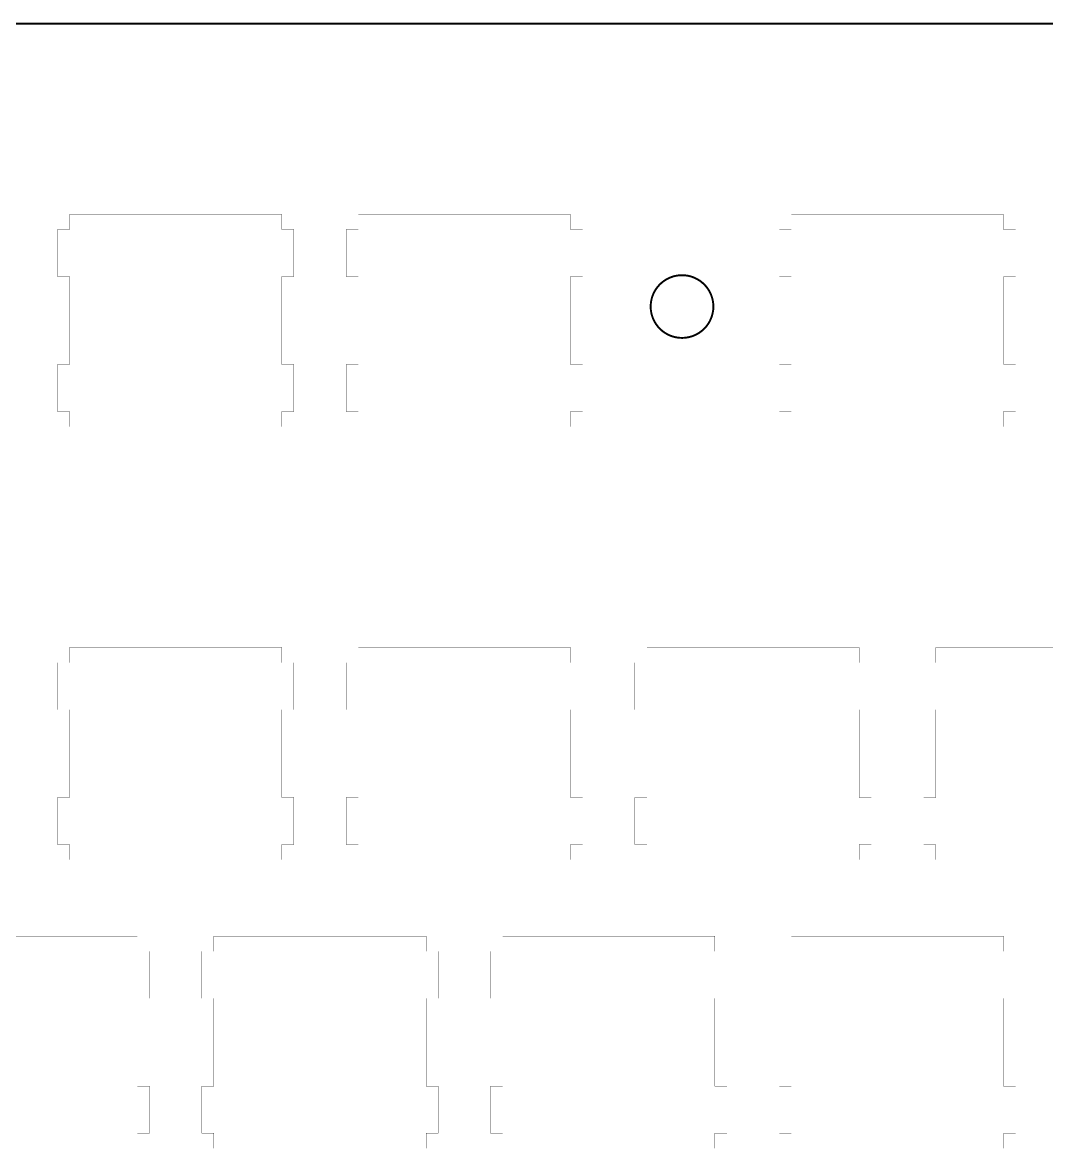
# Model space of a CAD drawing. Header units: millimetres. Extents: x 52 to 482, y 188 to 333.
# Drawn here: x 137.8 to 205.3, y 258.7 to 333 of the extents above; entities that cross this region are included whole.
import ezdxf

# ---------------------------------------------------------------- set-up
doc = ezdxf.new("R2010")
doc.units = ezdxf.units.MM
doc.layers.add('Mechanical1', color=6, linetype='Continuous')

msp = doc.modelspace()

# ---------------------------------------------------------------- linework, layer by layer
at = {"layer": 'Mechanical1'}
for points, const_width in [([(54.93, 332.927), (434.447, 332.927)], 0.152), ([(140.885, 320.342), (154.886, 320.342)], 0.0127), ([(140.885, 319.341), (140.885, 320.342)], 0.0127), ([(154.886, 319.341), (154.886, 320.342)], 0.0127), ([(159.935, 320.342), (173.936, 320.342)], 0.0127), ([(159.935, 319.341), (159.935, 320.342)], 0.0127), ([(173.936, 319.341), (173.936, 320.342)], 0.0127), ([(188.51, 320.342), (202.511, 320.342)], 0.0127), ([(188.51, 319.341), (188.51, 320.342)], 0.0127), ([(202.511, 319.341), (202.511, 320.342)], 0.0127), ([(140.086, 319.341), (140.885, 319.341)], 0.0127), ([(140.086, 316.241), (140.086, 319.341)], 0.0127), ([(154.886, 319.341), (155.684, 319.341)], 0.0127), ([(155.684, 316.241), (155.684, 319.341)], 0.0127), ([(159.136, 316.241), (159.136, 319.341)], 0.0127), ([(159.136, 319.341), (159.935, 319.341)], 0.0127), ([(173.936, 319.341), (174.735, 319.341)], 0.0127), ([(174.735, 316.241), (174.735, 319.341)], 0.0127), ([(187.711, 316.241), (187.711, 319.341)], 0.0127), ([(187.711, 319.341), (188.51, 319.341)], 0.0127), ([(202.511, 319.341), (203.31, 319.341)], 0.0127), ([(203.31, 316.241), (203.31, 319.341)], 0.0127), ([(140.086, 316.241), (140.885, 316.241)], 0.0127), ([(140.885, 310.442), (140.885, 316.241)], 0.0127), ([(154.886, 310.442), (154.886, 316.241)], 0.0127), ([(154.886, 316.241), (155.684, 316.241)], 0.0127), ([(159.136, 316.241), (159.935, 316.241)], 0.0127), ([(159.935, 310.442), (159.935, 316.241)], 0.0127), ([(173.936, 310.442), (173.936, 316.241)], 0.0127), ([(173.936, 316.241), (174.735, 316.241)], 0.0127), ([(187.711, 316.241), (188.51, 316.241)], 0.0127), ([(188.51, 310.442), (188.51, 316.241)], 0.0127), ([(202.511, 316.241), (203.31, 316.241)], 0.0127), ([(202.511, 310.442), (202.511, 316.241)], 0.0127), ([(140.086, 310.442), (140.885, 310.442)], 0.0127), ([(140.086, 307.341), (140.086, 310.442)], 0.0127), ([(154.886, 310.442), (155.684, 310.442)], 0.0127), ([(155.684, 307.341), (155.684, 310.442)], 0.0127), ([(159.136, 307.341), (159.136, 310.442)], 0.0127), ([(159.136, 310.442), (159.935, 310.442)], 0.0127), ([(173.936, 310.442), (174.735, 310.442)], 0.0127), ([(174.735, 307.341), (174.735, 310.442)], 0.0127), ([(187.711, 307.341), (187.711, 310.442)], 0.0127), ([(187.711, 310.442), (188.51, 310.442)], 0.0127), ([(202.511, 310.442), (203.31, 310.442)], 0.0127), ([(203.31, 307.341), (203.31, 310.442)], 0.0127), ([(140.086, 307.341), (140.885, 307.341)], 0.0127), ([(140.885, 306.341), (140.885, 307.341)], 0.0127), ([(154.886, 306.341), (154.886, 307.341)], 0.0127), ([(154.886, 307.341), (155.684, 307.341)], 0.0127), ([(159.136, 307.341), (159.935, 307.341)], 0.0127), ([(159.935, 306.341), (159.935, 307.341)], 0.0127), ([(173.936, 306.341), (173.936, 307.341)], 0.0127), ([(173.936, 307.341), (174.735, 307.341)], 0.0127), ([(187.711, 307.341), (188.51, 307.341)], 0.0127), ([(188.51, 306.341), (188.51, 307.341)], 0.0127), ([(202.511, 307.341), (203.31, 307.341)], 0.0127), ([(202.511, 306.341), (202.511, 307.341)], 0.0127), ([(140.885, 306.341), (154.886, 306.341)], 0.0127), ([(159.935, 306.341), (173.936, 306.341)], 0.0127), ([(188.51, 306.341), (202.511, 306.341)], 0.0127), ([(140.885, 291.767), (154.886, 291.767)], 0.0127), ([(140.885, 290.766), (140.885, 291.767)], 0.0127), ([(154.886, 290.766), (154.886, 291.767)], 0.0127), ([(159.935, 291.767), (173.936, 291.767)], 0.0127), ([(159.935, 290.766), (159.935, 291.767)], 0.0127), ([(173.936, 290.766), (173.936, 291.767)], 0.0127), ([(178.985, 291.767), (192.986, 291.767)], 0.0127), ([(178.985, 290.766), (178.985, 291.767)], 0.0127), ([(192.986, 290.766), (192.986, 291.767)], 0.0127), ([(198.035, 291.767), (212.036, 291.767)], 0.0127), ([(198.035, 290.766), (198.035, 291.767)], 0.0127), ([(140.086, 290.766), (140.885, 290.766)], 0.0127), ([(140.086, 287.666), (140.086, 290.766)], 0.0127), ([(154.886, 290.766), (155.684, 290.766)], 0.0127), ([(155.684, 287.666), (155.684, 290.766)], 0.0127), ([(159.136, 287.666), (159.136, 290.766)], 0.0127), ([(159.136, 290.766), (159.935, 290.766)], 0.0127), ([(173.936, 290.766), (174.735, 290.766)], 0.0127), ([(174.735, 287.666), (174.735, 290.766)], 0.0127), ([(178.186, 290.766), (178.985, 290.766)], 0.0127), ([(178.186, 287.666), (178.186, 290.766)], 0.0127), ([(192.986, 290.766), (193.785, 290.766)], 0.0127), ([(193.785, 287.666), (193.785, 290.766)], 0.0127), ([(197.236, 287.666), (197.236, 290.766)], 0.0127), ([(197.236, 290.766), (198.035, 290.766)], 0.0127), ([(140.086, 287.666), (140.885, 287.666)], 0.0127), ([(140.885, 281.867), (140.885, 287.666)], 0.0127), ([(154.886, 281.867), (154.886, 287.666)], 0.0127), ([(154.886, 287.666), (155.684, 287.666)], 0.0127), ([(159.136, 287.666), (159.935, 287.666)], 0.0127), ([(159.935, 281.867), (159.935, 287.666)], 0.0127), ([(173.936, 281.867), (173.936, 287.666)], 0.0127), ([(173.936, 287.666), (174.735, 287.666)], 0.0127), ([(178.186, 287.666), (178.985, 287.666)], 0.0127), ([(178.985, 281.867), (178.985, 287.666)], 0.0127), ([(192.986, 287.666), (193.785, 287.666)], 0.0127), ([(192.986, 281.867), (192.986, 287.666)], 0.0127), ([(197.236, 287.666), (198.035, 287.666)], 0.0127), ([(198.035, 281.867), (198.035, 287.666)], 0.0127), ([(140.086, 281.867), (140.885, 281.867)], 0.0127), ([(140.086, 278.766), (140.086, 281.867)], 0.0127), ([(154.886, 281.867), (155.684, 281.867)], 0.0127), ([(155.684, 278.766), (155.684, 281.867)], 0.0127), ([(159.136, 278.766), (159.136, 281.867)], 0.0127), ([(159.136, 281.867), (159.935, 281.867)], 0.0127), ([(173.936, 281.867), (174.735, 281.867)], 0.0127), ([(174.735, 278.766), (174.735, 281.867)], 0.0127), ([(178.186, 281.867), (178.985, 281.867)], 0.0127), ([(178.186, 278.766), (178.186, 281.867)], 0.0127), ([(192.986, 281.867), (193.785, 281.867)], 0.0127), ([(193.785, 278.766), (193.785, 281.867)], 0.0127), ([(197.236, 278.766), (197.236, 281.867)], 0.0127), ([(197.236, 281.867), (198.035, 281.867)], 0.0127), ([(140.086, 278.766), (140.885, 278.766)], 0.0127), ([(140.885, 277.766), (140.885, 278.766)], 0.0127), ([(154.886, 277.766), (154.886, 278.766)], 0.0127), ([(154.886, 278.766), (155.684, 278.766)], 0.0127), ([(159.136, 278.766), (159.935, 278.766)], 0.0127), ([(159.935, 277.766), (159.935, 278.766)], 0.0127), ([(173.936, 277.766), (173.936, 278.766)], 0.0127), ([(173.936, 278.766), (174.735, 278.766)], 0.0127), ([(178.186, 278.766), (178.985, 278.766)], 0.0127), ([(178.985, 277.766), (178.985, 278.766)], 0.0127), ([(192.986, 278.766), (193.785, 278.766)], 0.0127), ([(192.986, 277.766), (192.986, 278.766)], 0.0127), ([(197.236, 278.766), (198.035, 278.766)], 0.0127), ([(198.035, 277.766), (198.035, 278.766)], 0.0127), ([(140.885, 277.766), (154.886, 277.766)], 0.0127), ([(159.935, 277.766), (173.936, 277.766)], 0.0127), ([(178.985, 277.766), (192.986, 277.766)], 0.0127), ([(198.035, 277.766), (212.036, 277.766)], 0.0127), ([(131.36, 272.717), (145.361, 272.717)], 0.0127), ([(145.361, 271.716), (145.361, 272.717)], 0.0127), ([(150.41, 272.717), (164.411, 272.717)], 0.0127), ([(150.41, 271.716), (150.41, 272.717)], 0.0127), ([(164.411, 271.716), (164.411, 272.717)], 0.0127), ([(169.46, 272.717), (183.461, 272.717)], 0.0127), ([(169.46, 271.716), (169.46, 272.717)], 0.0127), ([(183.461, 271.716), (183.461, 272.717)], 0.0127), ([(188.51, 272.717), (202.511, 272.717)], 0.0127), ([(188.51, 271.716), (188.51, 272.717)], 0.0127), ([(202.511, 271.716), (202.511, 272.717)], 0.0127), ([(145.361, 271.716), (146.16, 271.716)], 0.0127), ([(146.16, 268.616), (146.16, 271.716)], 0.0127), ([(149.611, 271.716), (150.41, 271.716)], 0.0127), ([(149.611, 268.616), (149.611, 271.716)], 0.0127), ([(164.411, 271.716), (165.21, 271.716)], 0.0127), ([(165.21, 268.616), (165.21, 271.716)], 0.0127), ([(168.661, 268.616), (168.661, 271.716)], 0.0127), ([(168.661, 271.716), (169.46, 271.716)], 0.0127), ([(183.461, 271.716), (184.26, 271.716)], 0.0127), ([(184.26, 268.616), (184.26, 271.716)], 0.0127), ([(187.711, 268.616), (187.711, 271.716)], 0.0127), ([(187.711, 271.716), (188.51, 271.716)], 0.0127), ([(202.511, 271.716), (203.31, 271.716)], 0.0127), ([(203.31, 268.616), (203.31, 271.716)], 0.0127), ([(145.361, 262.817), (145.361, 268.616)], 0.0127), ([(145.361, 268.616), (146.16, 268.616)], 0.0127), ([(149.611, 268.616), (150.41, 268.616)], 0.0127), ([(150.41, 262.817), (150.41, 268.616)], 0.0127), ([(164.411, 268.616), (165.21, 268.616)], 0.0127), ([(164.411, 262.817), (164.411, 268.616)], 0.0127), ([(168.661, 268.616), (169.46, 268.616)], 0.0127), ([(169.46, 262.817), (169.46, 268.616)], 0.0127), ([(183.461, 262.817), (183.461, 268.616)], 0.0127), ([(183.461, 268.616), (184.26, 268.616)], 0.0127), ([(187.711, 268.616), (188.51, 268.616)], 0.0127), ([(188.51, 262.817), (188.51, 268.616)], 0.0127), ([(202.511, 268.616), (203.31, 268.616)], 0.0127), ([(202.511, 262.817), (202.511, 268.616)], 0.0127), ([(145.361, 262.817), (146.16, 262.817)], 0.0127), ([(146.16, 259.716), (146.16, 262.817)], 0.0127), ([(149.611, 262.817), (150.41, 262.817)], 0.0127), ([(149.611, 259.716), (149.611, 262.817)], 0.0127), ([(164.411, 262.817), (165.21, 262.817)], 0.0127), ([(165.21, 259.716), (165.21, 262.817)], 0.0127), ([(168.661, 259.716), (168.661, 262.817)], 0.0127), ([(168.661, 262.817), (169.46, 262.817)], 0.0127), ([(183.461, 262.817), (184.26, 262.817)], 0.0127), ([(184.26, 259.716), (184.26, 262.817)], 0.0127), ([(187.711, 259.716), (187.711, 262.817)], 0.0127), ([(187.711, 262.817), (188.51, 262.817)], 0.0127), ([(202.511, 262.817), (203.31, 262.817)], 0.0127), ([(203.31, 259.716), (203.31, 262.817)], 0.0127), ([(145.361, 258.716), (145.361, 259.716)], 0.0127), ([(145.361, 259.716), (146.16, 259.716)], 0.0127), ([(149.611, 259.716), (150.41, 259.716)], 0.0127), ([(150.41, 258.716), (150.41, 259.716)], 0.0127), ([(164.411, 259.716), (165.21, 259.716)], 0.0127), ([(164.411, 258.716), (164.411, 259.716)], 0.0127), ([(168.661, 259.716), (169.46, 259.716)], 0.0127), ([(169.46, 258.716), (169.46, 259.716)], 0.0127), ([(183.461, 258.716), (183.461, 259.716)], 0.0127), ([(183.461, 259.716), (184.26, 259.716)], 0.0127), ([(187.711, 259.716), (188.51, 259.716)], 0.0127), ([(188.51, 258.716), (188.51, 259.716)], 0.0127), ([(202.511, 259.716), (203.31, 259.716)], 0.0127), ([(202.511, 258.716), (202.511, 259.716)], 0.0127), ([(131.36, 258.716), (145.361, 258.716)], 0.0127), ([(150.41, 258.716), (164.411, 258.716)], 0.0127), ([(169.46, 258.716), (183.461, 258.716)], 0.0127), ([(188.51, 258.716), (202.511, 258.716)], 0.0127)]:
    msp.add_lwpolyline(points, dxfattribs=dict(at, const_width=const_width))
for points, const_width in [([(140.882, 320.342, 1), (140.888, 320.342, 1)], 0.00635), ([(140.882, 320.342, 1), (140.888, 320.342, 1)], 0.00635), ([(154.883, 320.342, 1), (154.889, 320.342, 1)], 0.00635), ([(154.883, 320.342, 1), (154.889, 320.342, 1)], 0.00635), ([(159.932, 320.342, 1), (159.938, 320.342, 1)], 0.00635), ([(159.932, 320.342, 1), (159.938, 320.342, 1)], 0.00635), ([(173.933, 320.342, 1), (173.939, 320.342, 1)], 0.00635), ([(173.933, 320.342, 1), (173.939, 320.342, 1)], 0.00635), ([(188.507, 320.342, 1), (188.513, 320.342, 1)], 0.00635), ([(188.507, 320.342, 1), (188.513, 320.342, 1)], 0.00635), ([(202.508, 320.342, 1), (202.514, 320.342, 1)], 0.00635), ([(202.508, 320.342, 1), (202.514, 320.342, 1)], 0.00635), ([(140.083, 319.341, 1), (140.089, 319.341, 1)], 0.00635), ([(140.083, 319.341, 1), (140.089, 319.341, 1)], 0.00635), ([(140.882, 319.341, 1), (140.888, 319.341, 1)], 0.00635), ([(140.882, 319.341, 1), (140.888, 319.341, 1)], 0.00635), ([(154.883, 319.341, 1), (154.889, 319.341, 1)], 0.00635), ([(154.883, 319.341, 1), (154.889, 319.341, 1)], 0.00635), ([(155.681, 319.341, 1), (155.687, 319.341, 1)], 0.00635), ([(155.681, 319.341, 1), (155.687, 319.341, 1)], 0.00635), ([(159.133, 319.341, 1), (159.139, 319.341, 1)], 0.00635), ([(159.133, 319.341, 1), (159.139, 319.341, 1)], 0.00635), ([(159.932, 319.341, 1), (159.938, 319.341, 1)], 0.00635), ([(159.932, 319.341, 1), (159.938, 319.341, 1)], 0.00635), ([(173.933, 319.341, 1), (173.939, 319.341, 1)], 0.00635), ([(173.933, 319.341, 1), (173.939, 319.341, 1)], 0.00635), ([(174.732, 319.341, 1), (174.738, 319.341, 1)], 0.00635), ([(174.732, 319.341, 1), (174.738, 319.341, 1)], 0.00635), ([(187.708, 319.341, 1), (187.714, 319.341, 1)], 0.00635), ([(187.708, 319.341, 1), (187.714, 319.341, 1)], 0.00635), ([(188.507, 319.341, 1), (188.513, 319.341, 1)], 0.00635), ([(188.507, 319.341, 1), (188.513, 319.341, 1)], 0.00635), ([(202.508, 319.341, 1), (202.514, 319.341, 1)], 0.00635), ([(202.508, 319.341, 1), (202.514, 319.341, 1)], 0.00635), ([(203.307, 319.341, 1), (203.313, 319.341, 1)], 0.00635), ([(203.307, 319.341, 1), (203.313, 319.341, 1)], 0.00635), ([(140.083, 316.241, 1), (140.089, 316.241, 1)], 0.00635), ([(140.083, 316.241, 1), (140.089, 316.241, 1)], 0.00635), ([(140.882, 316.241, 1), (140.888, 316.241, 1)], 0.00635), ([(140.882, 316.241, 1), (140.888, 316.241, 1)], 0.00635), ([(154.883, 316.241, 1), (154.889, 316.241, 1)], 0.00635), ([(154.883, 316.241, 1), (154.889, 316.241, 1)], 0.00635), ([(155.681, 316.241, 1), (155.687, 316.241, 1)], 0.00635), ([(155.681, 316.241, 1), (155.687, 316.241, 1)], 0.00635), ([(159.133, 316.241, 1), (159.139, 316.241, 1)], 0.00635), ([(159.133, 316.241, 1), (159.139, 316.241, 1)], 0.00635), ([(159.932, 316.241, 1), (159.938, 316.241, 1)], 0.00635), ([(159.932, 316.241, 1), (159.938, 316.241, 1)], 0.00635), ([(173.933, 316.241, 1), (173.939, 316.241, 1)], 0.00635), ([(173.933, 316.241, 1), (173.939, 316.241, 1)], 0.00635), ([(174.732, 316.241, 1), (174.738, 316.241, 1)], 0.00635), ([(174.732, 316.241, 1), (174.738, 316.241, 1)], 0.00635), ([(183.364, 314.262, 1), (179.226, 314.262, 1)], 0.127), ([(187.708, 316.241, 1), (187.714, 316.241, 1)], 0.00635), ([(187.708, 316.241, 1), (187.714, 316.241, 1)], 0.00635), ([(188.507, 316.241, 1), (188.513, 316.241, 1)], 0.00635), ([(188.507, 316.241, 1), (188.513, 316.241, 1)], 0.00635), ([(202.508, 316.241, 1), (202.514, 316.241, 1)], 0.00635), ([(202.508, 316.241, 1), (202.514, 316.241, 1)], 0.00635), ([(203.307, 316.241, 1), (203.313, 316.241, 1)], 0.00635), ([(203.307, 316.241, 1), (203.313, 316.241, 1)], 0.00635), ([(179.194, 314.262, 1), (179.257, 314.262, 1)], 0.0635), ([(183.333, 314.262, 1), (183.396, 314.262, 1)], 0.0635), ([(140.083, 310.442, 1), (140.089, 310.442, 1)], 0.00635), ([(140.083, 310.442, 1), (140.089, 310.442, 1)], 0.00635), ([(140.882, 310.442, 1), (140.888, 310.442, 1)], 0.00635), ([(140.882, 310.442, 1), (140.888, 310.442, 1)], 0.00635), ([(154.883, 310.442, 1), (154.889, 310.442, 1)], 0.00635), ([(154.883, 310.442, 1), (154.889, 310.442, 1)], 0.00635), ([(155.681, 310.442, 1), (155.687, 310.442, 1)], 0.00635), ([(155.681, 310.442, 1), (155.687, 310.442, 1)], 0.00635), ([(159.133, 310.442, 1), (159.139, 310.442, 1)], 0.00635), ([(159.133, 310.442, 1), (159.139, 310.442, 1)], 0.00635), ([(159.932, 310.442, 1), (159.938, 310.442, 1)], 0.00635), ([(159.932, 310.442, 1), (159.938, 310.442, 1)], 0.00635), ([(173.933, 310.442, 1), (173.939, 310.442, 1)], 0.00635), ([(173.933, 310.442, 1), (173.939, 310.442, 1)], 0.00635), ([(174.732, 310.442, 1), (174.738, 310.442, 1)], 0.00635), ([(174.732, 310.442, 1), (174.738, 310.442, 1)], 0.00635), ([(187.708, 310.442, 1), (187.714, 310.442, 1)], 0.00635), ([(187.708, 310.442, 1), (187.714, 310.442, 1)], 0.00635), ([(188.507, 310.442, 1), (188.513, 310.442, 1)], 0.00635), ([(188.507, 310.442, 1), (188.513, 310.442, 1)], 0.00635), ([(202.508, 310.442, 1), (202.514, 310.442, 1)], 0.00635), ([(202.508, 310.442, 1), (202.514, 310.442, 1)], 0.00635), ([(203.307, 310.442, 1), (203.313, 310.442, 1)], 0.00635), ([(203.307, 310.442, 1), (203.313, 310.442, 1)], 0.00635), ([(140.083, 307.341, 1), (140.089, 307.341, 1)], 0.00635), ([(140.083, 307.341, 1), (140.089, 307.341, 1)], 0.00635), ([(140.882, 307.341, 1), (140.888, 307.341, 1)], 0.00635), ([(140.882, 307.341, 1), (140.888, 307.341, 1)], 0.00635), ([(154.883, 307.341, 1), (154.889, 307.341, 1)], 0.00635), ([(154.883, 307.341, 1), (154.889, 307.341, 1)], 0.00635), ([(155.681, 307.341, 1), (155.687, 307.341, 1)], 0.00635), ([(155.681, 307.341, 1), (155.687, 307.341, 1)], 0.00635), ([(159.133, 307.341, 1), (159.139, 307.341, 1)], 0.00635), ([(159.133, 307.341, 1), (159.139, 307.341, 1)], 0.00635), ([(159.932, 307.341, 1), (159.938, 307.341, 1)], 0.00635), ([(159.932, 307.341, 1), (159.938, 307.341, 1)], 0.00635), ([(173.933, 307.341, 1), (173.939, 307.341, 1)], 0.00635), ([(173.933, 307.341, 1), (173.939, 307.341, 1)], 0.00635), ([(174.732, 307.341, 1), (174.738, 307.341, 1)], 0.00635), ([(174.732, 307.341, 1), (174.738, 307.341, 1)], 0.00635), ([(187.708, 307.341, 1), (187.714, 307.341, 1)], 0.00635), ([(187.708, 307.341, 1), (187.714, 307.341, 1)], 0.00635), ([(188.507, 307.341, 1), (188.513, 307.341, 1)], 0.00635), ([(188.507, 307.341, 1), (188.513, 307.341, 1)], 0.00635), ([(202.508, 307.341, 1), (202.514, 307.341, 1)], 0.00635), ([(202.508, 307.341, 1), (202.514, 307.341, 1)], 0.00635), ([(203.307, 307.341, 1), (203.313, 307.341, 1)], 0.00635), ([(203.307, 307.341, 1), (203.313, 307.341, 1)], 0.00635), ([(140.882, 306.341, 1), (140.888, 306.341, 1)], 0.00635), ([(140.882, 306.341, 1), (140.888, 306.341, 1)], 0.00635), ([(154.883, 306.341, 1), (154.889, 306.341, 1)], 0.00635), ([(154.883, 306.341, 1), (154.889, 306.341, 1)], 0.00635), ([(159.932, 306.341, 1), (159.938, 306.341, 1)], 0.00635), ([(159.932, 306.341, 1), (159.938, 306.341, 1)], 0.00635), ([(173.933, 306.341, 1), (173.939, 306.341, 1)], 0.00635), ([(173.933, 306.341, 1), (173.939, 306.341, 1)], 0.00635), ([(188.507, 306.341, 1), (188.513, 306.341, 1)], 0.00635), ([(188.507, 306.341, 1), (188.513, 306.341, 1)], 0.00635), ([(202.508, 306.341, 1), (202.514, 306.341, 1)], 0.00635), ([(202.508, 306.341, 1), (202.514, 306.341, 1)], 0.00635), ([(140.882, 291.767, 1), (140.888, 291.767, 1)], 0.00635), ([(140.882, 291.767, 1), (140.888, 291.767, 1)], 0.00635), ([(154.883, 291.767, 1), (154.889, 291.767, 1)], 0.00635), ([(154.883, 291.767, 1), (154.889, 291.767, 1)], 0.00635), ([(159.932, 291.767, 1), (159.938, 291.767, 1)], 0.00635), ([(159.932, 291.767, 1), (159.938, 291.767, 1)], 0.00635), ([(173.933, 291.767, 1), (173.939, 291.767, 1)], 0.00635), ([(173.933, 291.767, 1), (173.939, 291.767, 1)], 0.00635), ([(178.982, 291.767, 1), (178.988, 291.767, 1)], 0.00635), ([(178.982, 291.767, 1), (178.988, 291.767, 1)], 0.00635), ([(192.983, 291.767, 1), (192.989, 291.767, 1)], 0.00635), ([(192.983, 291.767, 1), (192.989, 291.767, 1)], 0.00635), ([(198.032, 291.767, 1), (198.038, 291.767, 1)], 0.00635), ([(198.032, 291.767, 1), (198.038, 291.767, 1)], 0.00635), ([(140.083, 290.766, 1), (140.089, 290.766, 1)], 0.00635), ([(140.083, 290.766, 1), (140.089, 290.766, 1)], 0.00635), ([(140.882, 290.766, 1), (140.888, 290.766, 1)], 0.00635), ([(140.882, 290.766, 1), (140.888, 290.766, 1)], 0.00635), ([(154.883, 290.766, 1), (154.889, 290.766, 1)], 0.00635), ([(154.883, 290.766, 1), (154.889, 290.766, 1)], 0.00635), ([(155.681, 290.766, 1), (155.687, 290.766, 1)], 0.00635), ([(155.681, 290.766, 1), (155.687, 290.766, 1)], 0.00635), ([(159.133, 290.766, 1), (159.139, 290.766, 1)], 0.00635), ([(159.133, 290.766, 1), (159.139, 290.766, 1)], 0.00635), ([(159.932, 290.766, 1), (159.938, 290.766, 1)], 0.00635), ([(159.932, 290.766, 1), (159.938, 290.766, 1)], 0.00635), ([(173.933, 290.766, 1), (173.939, 290.766, 1)], 0.00635), ([(173.933, 290.766, 1), (173.939, 290.766, 1)], 0.00635), ([(174.732, 290.766, 1), (174.738, 290.766, 1)], 0.00635), ([(174.732, 290.766, 1), (174.738, 290.766, 1)], 0.00635), ([(178.183, 290.766, 1), (178.189, 290.766, 1)], 0.00635), ([(178.183, 290.766, 1), (178.189, 290.766, 1)], 0.00635), ([(178.982, 290.766, 1), (178.988, 290.766, 1)], 0.00635), ([(178.982, 290.766, 1), (178.988, 290.766, 1)], 0.00635), ([(192.983, 290.766, 1), (192.989, 290.766, 1)], 0.00635), ([(192.983, 290.766, 1), (192.989, 290.766, 1)], 0.00635), ([(193.782, 290.766, 1), (193.788, 290.766, 1)], 0.00635), ([(193.782, 290.766, 1), (193.788, 290.766, 1)], 0.00635), ([(197.233, 290.766, 1), (197.239, 290.766, 1)], 0.00635), ([(197.233, 290.766, 1), (197.239, 290.766, 1)], 0.00635), ([(198.032, 290.766, 1), (198.038, 290.766, 1)], 0.00635), ([(198.032, 290.766, 1), (198.038, 290.766, 1)], 0.00635), ([(140.083, 287.666, 1), (140.089, 287.666, 1)], 0.00635), ([(140.083, 287.666, 1), (140.089, 287.666, 1)], 0.00635), ([(140.882, 287.666, 1), (140.888, 287.666, 1)], 0.00635), ([(140.882, 287.666, 1), (140.888, 287.666, 1)], 0.00635), ([(154.883, 287.666, 1), (154.889, 287.666, 1)], 0.00635), ([(154.883, 287.666, 1), (154.889, 287.666, 1)], 0.00635), ([(155.681, 287.666, 1), (155.687, 287.666, 1)], 0.00635), ([(155.681, 287.666, 1), (155.687, 287.666, 1)], 0.00635), ([(159.133, 287.666, 1), (159.139, 287.666, 1)], 0.00635), ([(159.133, 287.666, 1), (159.139, 287.666, 1)], 0.00635), ([(159.932, 287.666, 1), (159.938, 287.666, 1)], 0.00635), ([(159.932, 287.666, 1), (159.938, 287.666, 1)], 0.00635), ([(173.933, 287.666, 1), (173.939, 287.666, 1)], 0.00635), ([(173.933, 287.666, 1), (173.939, 287.666, 1)], 0.00635), ([(174.732, 287.666, 1), (174.738, 287.666, 1)], 0.00635), ([(174.732, 287.666, 1), (174.738, 287.666, 1)], 0.00635), ([(178.183, 287.666, 1), (178.189, 287.666, 1)], 0.00635), ([(178.183, 287.666, 1), (178.189, 287.666, 1)], 0.00635), ([(178.982, 287.666, 1), (178.988, 287.666, 1)], 0.00635), ([(178.982, 287.666, 1), (178.988, 287.666, 1)], 0.00635), ([(192.983, 287.666, 1), (192.989, 287.666, 1)], 0.00635), ([(192.983, 287.666, 1), (192.989, 287.666, 1)], 0.00635), ([(193.782, 287.666, 1), (193.788, 287.666, 1)], 0.00635), ([(193.782, 287.666, 1), (193.788, 287.666, 1)], 0.00635), ([(197.233, 287.666, 1), (197.239, 287.666, 1)], 0.00635), ([(197.233, 287.666, 1), (197.239, 287.666, 1)], 0.00635), ([(198.032, 287.666, 1), (198.038, 287.666, 1)], 0.00635), ([(198.032, 287.666, 1), (198.038, 287.666, 1)], 0.00635), ([(140.083, 281.867, 1), (140.089, 281.867, 1)], 0.00635), ([(140.083, 281.867, 1), (140.089, 281.867, 1)], 0.00635), ([(140.882, 281.867, 1), (140.888, 281.867, 1)], 0.00635), ([(140.882, 281.867, 1), (140.888, 281.867, 1)], 0.00635), ([(154.883, 281.867, 1), (154.889, 281.867, 1)], 0.00635), ([(154.883, 281.867, 1), (154.889, 281.867, 1)], 0.00635), ([(155.681, 281.867, 1), (155.687, 281.867, 1)], 0.00635), ([(155.681, 281.867, 1), (155.687, 281.867, 1)], 0.00635), ([(159.133, 281.867, 1), (159.139, 281.867, 1)], 0.00635), ([(159.133, 281.867, 1), (159.139, 281.867, 1)], 0.00635), ([(159.932, 281.867, 1), (159.938, 281.867, 1)], 0.00635), ([(159.932, 281.867, 1), (159.938, 281.867, 1)], 0.00635), ([(173.933, 281.867, 1), (173.939, 281.867, 1)], 0.00635), ([(173.933, 281.867, 1), (173.939, 281.867, 1)], 0.00635), ([(174.732, 281.867, 1), (174.738, 281.867, 1)], 0.00635), ([(174.732, 281.867, 1), (174.738, 281.867, 1)], 0.00635), ([(178.183, 281.867, 1), (178.189, 281.867, 1)], 0.00635), ([(178.183, 281.867, 1), (178.189, 281.867, 1)], 0.00635), ([(178.982, 281.867, 1), (178.988, 281.867, 1)], 0.00635), ([(178.982, 281.867, 1), (178.988, 281.867, 1)], 0.00635), ([(192.983, 281.867, 1), (192.989, 281.867, 1)], 0.00635), ([(192.983, 281.867, 1), (192.989, 281.867, 1)], 0.00635), ([(193.782, 281.867, 1), (193.788, 281.867, 1)], 0.00635), ([(193.782, 281.867, 1), (193.788, 281.867, 1)], 0.00635), ([(197.233, 281.867, 1), (197.239, 281.867, 1)], 0.00635), ([(197.233, 281.867, 1), (197.239, 281.867, 1)], 0.00635), ([(198.032, 281.867, 1), (198.038, 281.867, 1)], 0.00635), ([(198.032, 281.867, 1), (198.038, 281.867, 1)], 0.00635), ([(140.083, 278.766, 1), (140.089, 278.766, 1)], 0.00635), ([(140.083, 278.766, 1), (140.089, 278.766, 1)], 0.00635), ([(140.882, 278.766, 1), (140.888, 278.766, 1)], 0.00635), ([(140.882, 278.766, 1), (140.888, 278.766, 1)], 0.00635), ([(154.883, 278.766, 1), (154.889, 278.766, 1)], 0.00635), ([(154.883, 278.766, 1), (154.889, 278.766, 1)], 0.00635), ([(155.681, 278.766, 1), (155.687, 278.766, 1)], 0.00635), ([(155.681, 278.766, 1), (155.687, 278.766, 1)], 0.00635), ([(159.133, 278.766, 1), (159.139, 278.766, 1)], 0.00635), ([(159.133, 278.766, 1), (159.139, 278.766, 1)], 0.00635), ([(159.932, 278.766, 1), (159.938, 278.766, 1)], 0.00635), ([(159.932, 278.766, 1), (159.938, 278.766, 1)], 0.00635), ([(173.933, 278.766, 1), (173.939, 278.766, 1)], 0.00635), ([(173.933, 278.766, 1), (173.939, 278.766, 1)], 0.00635), ([(174.732, 278.766, 1), (174.738, 278.766, 1)], 0.00635), ([(174.732, 278.766, 1), (174.738, 278.766, 1)], 0.00635), ([(178.183, 278.766, 1), (178.189, 278.766, 1)], 0.00635), ([(178.183, 278.766, 1), (178.189, 278.766, 1)], 0.00635), ([(178.982, 278.766, 1), (178.988, 278.766, 1)], 0.00635), ([(178.982, 278.766, 1), (178.988, 278.766, 1)], 0.00635), ([(192.983, 278.766, 1), (192.989, 278.766, 1)], 0.00635), ([(192.983, 278.766, 1), (192.989, 278.766, 1)], 0.00635), ([(193.782, 278.766, 1), (193.788, 278.766, 1)], 0.00635), ([(193.782, 278.766, 1), (193.788, 278.766, 1)], 0.00635), ([(197.233, 278.766, 1), (197.239, 278.766, 1)], 0.00635), ([(197.233, 278.766, 1), (197.239, 278.766, 1)], 0.00635), ([(198.032, 278.766, 1), (198.038, 278.766, 1)], 0.00635), ([(198.032, 278.766, 1), (198.038, 278.766, 1)], 0.00635), ([(140.882, 277.766, 1), (140.888, 277.766, 1)], 0.00635), ([(140.882, 277.766, 1), (140.888, 277.766, 1)], 0.00635), ([(154.883, 277.766, 1), (154.889, 277.766, 1)], 0.00635), ([(154.883, 277.766, 1), (154.889, 277.766, 1)], 0.00635), ([(159.932, 277.766, 1), (159.938, 277.766, 1)], 0.00635), ([(159.932, 277.766, 1), (159.938, 277.766, 1)], 0.00635), ([(173.933, 277.766, 1), (173.939, 277.766, 1)], 0.00635), ([(173.933, 277.766, 1), (173.939, 277.766, 1)], 0.00635), ([(178.982, 277.766, 1), (178.988, 277.766, 1)], 0.00635), ([(178.982, 277.766, 1), (178.988, 277.766, 1)], 0.00635), ([(192.983, 277.766, 1), (192.989, 277.766, 1)], 0.00635), ([(192.983, 277.766, 1), (192.989, 277.766, 1)], 0.00635), ([(198.032, 277.766, 1), (198.038, 277.766, 1)], 0.00635), ([(198.032, 277.766, 1), (198.038, 277.766, 1)], 0.00635), ([(145.358, 272.717, 1), (145.364, 272.717, 1)], 0.00635), ([(145.358, 272.717, 1), (145.364, 272.717, 1)], 0.00635), ([(150.407, 272.717, 1), (150.413, 272.717, 1)], 0.00635), ([(150.407, 272.717, 1), (150.413, 272.717, 1)], 0.00635), ([(164.408, 272.717, 1), (164.414, 272.717, 1)], 0.00635), ([(164.408, 272.717, 1), (164.414, 272.717, 1)], 0.00635), ([(169.457, 272.717, 1), (169.463, 272.717, 1)], 0.00635), ([(169.457, 272.717, 1), (169.463, 272.717, 1)], 0.00635), ([(183.458, 272.717, 1), (183.464, 272.717, 1)], 0.00635), ([(183.458, 272.717, 1), (183.464, 272.717, 1)], 0.00635), ([(188.507, 272.717, 1), (188.513, 272.717, 1)], 0.00635), ([(188.507, 272.717, 1), (188.513, 272.717, 1)], 0.00635), ([(202.508, 272.717, 1), (202.514, 272.717, 1)], 0.00635), ([(202.508, 272.717, 1), (202.514, 272.717, 1)], 0.00635), ([(145.358, 271.716, 1), (145.364, 271.716, 1)], 0.00635), ([(145.358, 271.716, 1), (145.364, 271.716, 1)], 0.00635), ([(146.157, 271.716, 1), (146.163, 271.716, 1)], 0.00635), ([(146.157, 271.716, 1), (146.163, 271.716, 1)], 0.00635), ([(149.608, 271.716, 1), (149.614, 271.716, 1)], 0.00635), ([(149.608, 271.716, 1), (149.614, 271.716, 1)], 0.00635), ([(150.407, 271.716, 1), (150.413, 271.716, 1)], 0.00635), ([(150.407, 271.716, 1), (150.413, 271.716, 1)], 0.00635), ([(164.408, 271.716, 1), (164.414, 271.716, 1)], 0.00635), ([(164.408, 271.716, 1), (164.414, 271.716, 1)], 0.00635), ([(165.207, 271.716, 1), (165.213, 271.716, 1)], 0.00635), ([(165.207, 271.716, 1), (165.213, 271.716, 1)], 0.00635), ([(168.658, 271.716, 1), (168.664, 271.716, 1)], 0.00635), ([(168.658, 271.716, 1), (168.664, 271.716, 1)], 0.00635), ([(169.457, 271.716, 1), (169.463, 271.716, 1)], 0.00635), ([(169.457, 271.716, 1), (169.463, 271.716, 1)], 0.00635), ([(183.458, 271.716, 1), (183.464, 271.716, 1)], 0.00635), ([(183.458, 271.716, 1), (183.464, 271.716, 1)], 0.00635), ([(184.257, 271.716, 1), (184.263, 271.716, 1)], 0.00635), ([(184.257, 271.716, 1), (184.263, 271.716, 1)], 0.00635), ([(187.708, 271.716, 1), (187.714, 271.716, 1)], 0.00635), ([(187.708, 271.716, 1), (187.714, 271.716, 1)], 0.00635), ([(188.507, 271.716, 1), (188.513, 271.716, 1)], 0.00635), ([(188.507, 271.716, 1), (188.513, 271.716, 1)], 0.00635), ([(202.508, 271.716, 1), (202.514, 271.716, 1)], 0.00635), ([(202.508, 271.716, 1), (202.514, 271.716, 1)], 0.00635), ([(203.307, 271.716, 1), (203.313, 271.716, 1)], 0.00635), ([(203.307, 271.716, 1), (203.313, 271.716, 1)], 0.00635), ([(145.358, 268.616, 1), (145.364, 268.616, 1)], 0.00635), ([(145.358, 268.616, 1), (145.364, 268.616, 1)], 0.00635), ([(146.157, 268.616, 1), (146.163, 268.616, 1)], 0.00635), ([(146.157, 268.616, 1), (146.163, 268.616, 1)], 0.00635), ([(149.608, 268.616, 1), (149.614, 268.616, 1)], 0.00635), ([(149.608, 268.616, 1), (149.614, 268.616, 1)], 0.00635), ([(150.407, 268.616, 1), (150.413, 268.616, 1)], 0.00635), ([(150.407, 268.616, 1), (150.413, 268.616, 1)], 0.00635), ([(164.408, 268.616, 1), (164.414, 268.616, 1)], 0.00635), ([(164.408, 268.616, 1), (164.414, 268.616, 1)], 0.00635), ([(165.207, 268.616, 1), (165.213, 268.616, 1)], 0.00635), ([(165.207, 268.616, 1), (165.213, 268.616, 1)], 0.00635), ([(168.658, 268.616, 1), (168.664, 268.616, 1)], 0.00635), ([(168.658, 268.616, 1), (168.664, 268.616, 1)], 0.00635), ([(169.457, 268.616, 1), (169.463, 268.616, 1)], 0.00635), ([(169.457, 268.616, 1), (169.463, 268.616, 1)], 0.00635), ([(183.458, 268.616, 1), (183.464, 268.616, 1)], 0.00635), ([(183.458, 268.616, 1), (183.464, 268.616, 1)], 0.00635), ([(184.257, 268.616, 1), (184.263, 268.616, 1)], 0.00635), ([(184.257, 268.616, 1), (184.263, 268.616, 1)], 0.00635), ([(187.708, 268.616, 1), (187.714, 268.616, 1)], 0.00635), ([(187.708, 268.616, 1), (187.714, 268.616, 1)], 0.00635), ([(188.507, 268.616, 1), (188.513, 268.616, 1)], 0.00635), ([(188.507, 268.616, 1), (188.513, 268.616, 1)], 0.00635), ([(202.508, 268.616, 1), (202.514, 268.616, 1)], 0.00635), ([(202.508, 268.616, 1), (202.514, 268.616, 1)], 0.00635), ([(203.307, 268.616, 1), (203.313, 268.616, 1)], 0.00635), ([(203.307, 268.616, 1), (203.313, 268.616, 1)], 0.00635), ([(145.358, 262.817, 1), (145.364, 262.817, 1)], 0.00635), ([(145.358, 262.817, 1), (145.364, 262.817, 1)], 0.00635), ([(146.157, 262.817, 1), (146.163, 262.817, 1)], 0.00635), ([(146.157, 262.817, 1), (146.163, 262.817, 1)], 0.00635), ([(149.608, 262.817, 1), (149.614, 262.817, 1)], 0.00635), ([(149.608, 262.817, 1), (149.614, 262.817, 1)], 0.00635), ([(150.407, 262.817, 1), (150.413, 262.817, 1)], 0.00635), ([(150.407, 262.817, 1), (150.413, 262.817, 1)], 0.00635), ([(164.408, 262.817, 1), (164.414, 262.817, 1)], 0.00635), ([(164.408, 262.817, 1), (164.414, 262.817, 1)], 0.00635), ([(165.207, 262.817, 1), (165.213, 262.817, 1)], 0.00635), ([(165.207, 262.817, 1), (165.213, 262.817, 1)], 0.00635), ([(168.658, 262.817, 1), (168.664, 262.817, 1)], 0.00635), ([(168.658, 262.817, 1), (168.664, 262.817, 1)], 0.00635), ([(169.457, 262.817, 1), (169.463, 262.817, 1)], 0.00635), ([(169.457, 262.817, 1), (169.463, 262.817, 1)], 0.00635), ([(183.458, 262.817, 1), (183.464, 262.817, 1)], 0.00635), ([(183.458, 262.817, 1), (183.464, 262.817, 1)], 0.00635), ([(184.257, 262.817, 1), (184.263, 262.817, 1)], 0.00635), ([(184.257, 262.817, 1), (184.263, 262.817, 1)], 0.00635), ([(187.708, 262.817, 1), (187.714, 262.817, 1)], 0.00635), ([(187.708, 262.817, 1), (187.714, 262.817, 1)], 0.00635), ([(188.507, 262.817, 1), (188.513, 262.817, 1)], 0.00635), ([(188.507, 262.817, 1), (188.513, 262.817, 1)], 0.00635), ([(202.508, 262.817, 1), (202.514, 262.817, 1)], 0.00635), ([(202.508, 262.817, 1), (202.514, 262.817, 1)], 0.00635), ([(203.307, 262.817, 1), (203.313, 262.817, 1)], 0.00635), ([(203.307, 262.817, 1), (203.313, 262.817, 1)], 0.00635), ([(145.358, 259.716, 1), (145.364, 259.716, 1)], 0.00635), ([(145.358, 259.716, 1), (145.364, 259.716, 1)], 0.00635), ([(146.157, 259.716, 1), (146.163, 259.716, 1)], 0.00635), ([(146.157, 259.716, 1), (146.163, 259.716, 1)], 0.00635), ([(149.608, 259.716, 1), (149.614, 259.716, 1)], 0.00635), ([(149.608, 259.716, 1), (149.614, 259.716, 1)], 0.00635), ([(150.407, 259.716, 1), (150.413, 259.716, 1)], 0.00635), ([(150.407, 259.716, 1), (150.413, 259.716, 1)], 0.00635), ([(164.408, 259.716, 1), (164.414, 259.716, 1)], 0.00635), ([(164.408, 259.716, 1), (164.414, 259.716, 1)], 0.00635), ([(165.207, 259.716, 1), (165.213, 259.716, 1)], 0.00635), ([(165.207, 259.716, 1), (165.213, 259.716, 1)], 0.00635), ([(168.658, 259.716, 1), (168.664, 259.716, 1)], 0.00635), ([(168.658, 259.716, 1), (168.664, 259.716, 1)], 0.00635), ([(169.457, 259.716, 1), (169.463, 259.716, 1)], 0.00635), ([(169.457, 259.716, 1), (169.463, 259.716, 1)], 0.00635), ([(183.458, 259.716, 1), (183.464, 259.716, 1)], 0.00635), ([(183.458, 259.716, 1), (183.464, 259.716, 1)], 0.00635), ([(184.257, 259.716, 1), (184.263, 259.716, 1)], 0.00635), ([(184.257, 259.716, 1), (184.263, 259.716, 1)], 0.00635), ([(187.708, 259.716, 1), (187.714, 259.716, 1)], 0.00635), ([(187.708, 259.716, 1), (187.714, 259.716, 1)], 0.00635), ([(188.507, 259.716, 1), (188.513, 259.716, 1)], 0.00635), ([(188.507, 259.716, 1), (188.513, 259.716, 1)], 0.00635), ([(202.508, 259.716, 1), (202.514, 259.716, 1)], 0.00635), ([(202.508, 259.716, 1), (202.514, 259.716, 1)], 0.00635), ([(203.307, 259.716, 1), (203.313, 259.716, 1)], 0.00635), ([(203.307, 259.716, 1), (203.313, 259.716, 1)], 0.00635), ([(145.358, 258.716, 1), (145.364, 258.716, 1)], 0.00635), ([(145.358, 258.716, 1), (145.364, 258.716, 1)], 0.00635), ([(150.407, 258.716, 1), (150.413, 258.716, 1)], 0.00635), ([(150.407, 258.716, 1), (150.413, 258.716, 1)], 0.00635), ([(164.408, 258.716, 1), (164.414, 258.716, 1)], 0.00635), ([(164.408, 258.716, 1), (164.414, 258.716, 1)], 0.00635), ([(169.457, 258.716, 1), (169.463, 258.716, 1)], 0.00635), ([(169.457, 258.716, 1), (169.463, 258.716, 1)], 0.00635), ([(183.458, 258.716, 1), (183.464, 258.716, 1)], 0.00635), ([(183.458, 258.716, 1), (183.464, 258.716, 1)], 0.00635), ([(188.507, 258.716, 1), (188.513, 258.716, 1)], 0.00635), ([(188.507, 258.716, 1), (188.513, 258.716, 1)], 0.00635), ([(202.508, 258.716, 1), (202.514, 258.716, 1)], 0.00635), ([(202.508, 258.716, 1), (202.514, 258.716, 1)], 0.00635)]:
    msp.add_lwpolyline(points, format="xyb", close=True, dxfattribs=dict(at, const_width=const_width))

doc.saveas('drawing.dxf')
